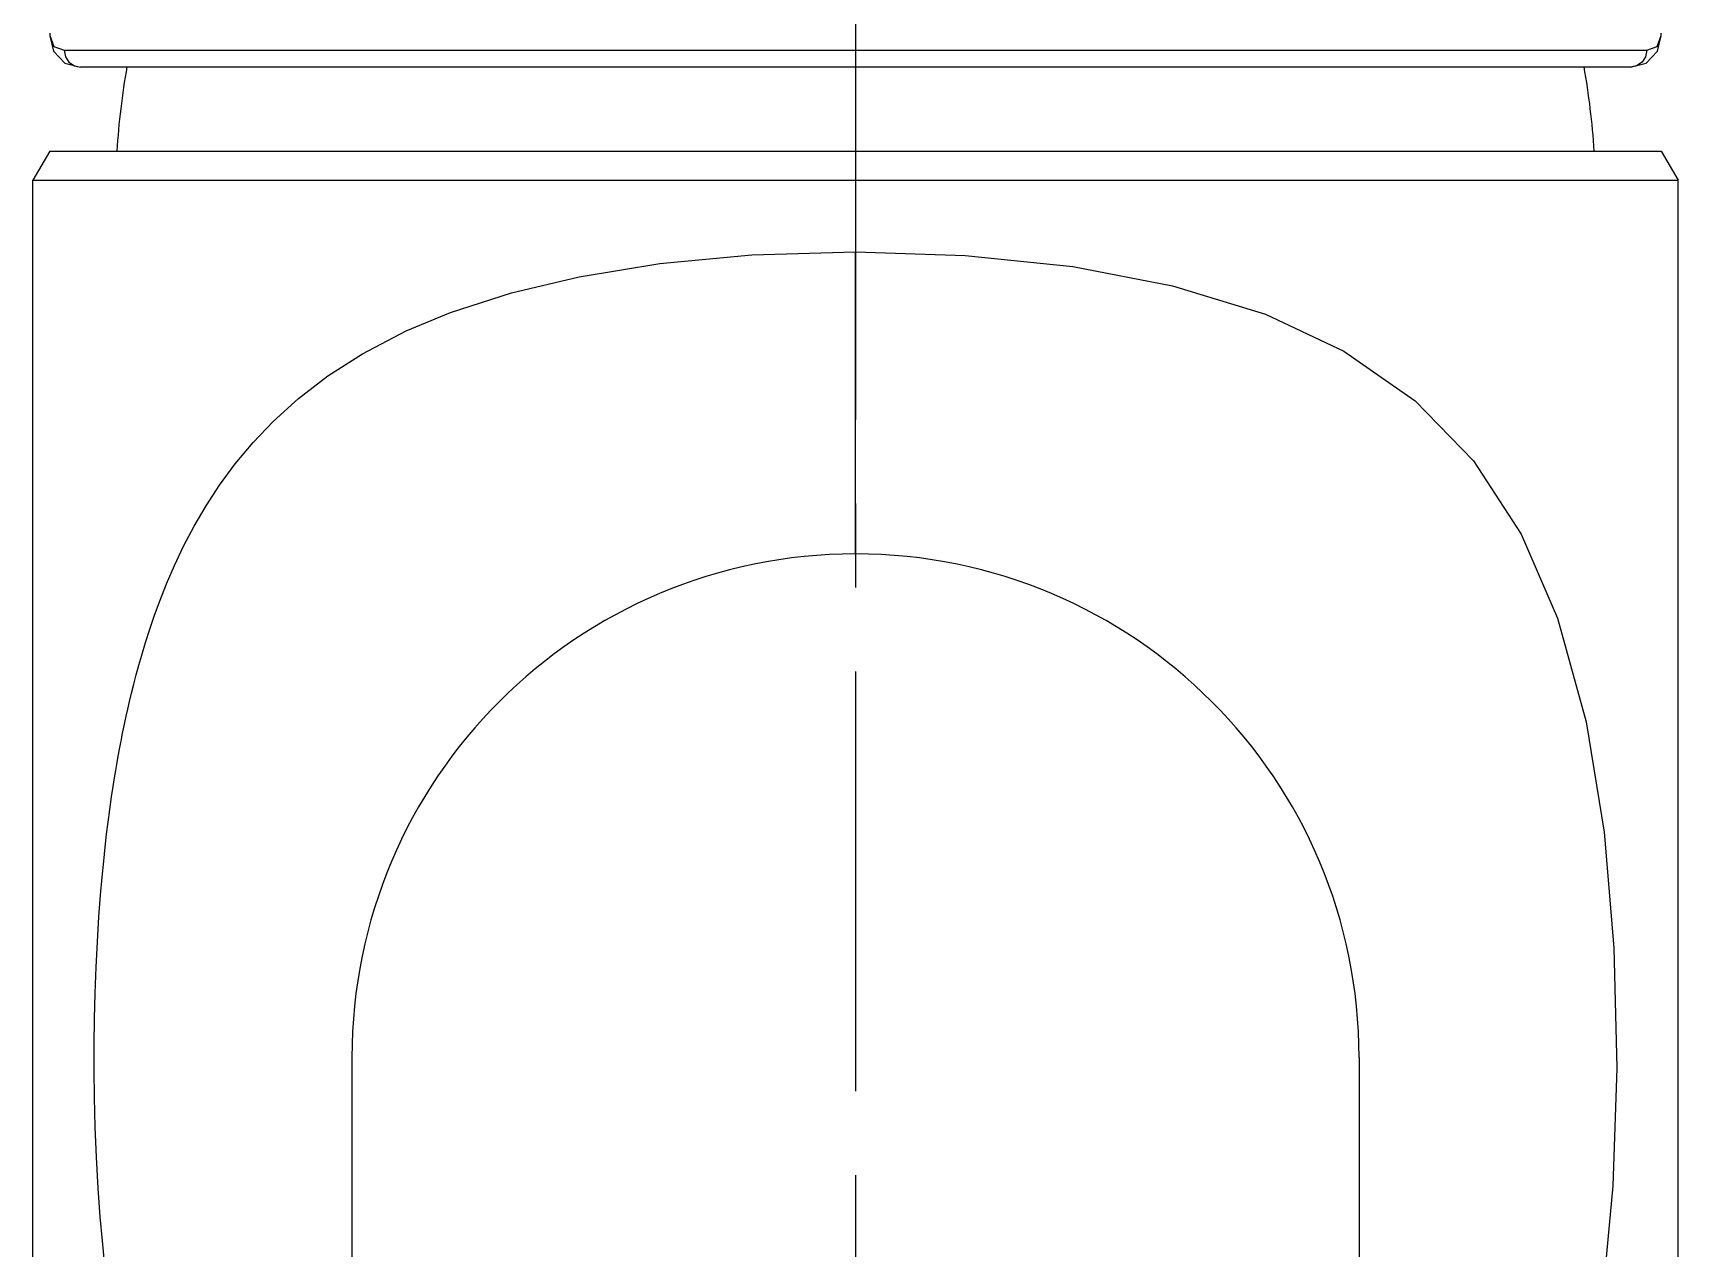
# Model space of a CAD drawing. Extents: x 0 to 790, y 0 to 579.
# Drawn here: x 134.7 to 183.7, y 340.69 to 376.88 of the extents above; entities that cross this region are included whole.
import ezdxf

# ---------------------------------------------------------------- set-up
doc = ezdxf.new("R2010")
doc.units = 0
doc.header["$LTSCALE"] = 10
doc.header["$MEASUREMENT"] = 0
doc.linetypes.add('CENTER', pattern=[2, 1.25, -0.25, 0.25, -0.25])
doc.layers.add('DEF_LAYER_ASSEM_MEMBER', color=7, linetype='CONTINUOUS')
doc.layers.add('DEFAULT_1', color=7, linetype='CENTER')

msp = doc.modelspace()

# ---------------------------------------------------------------- linework, layer by layer
at = {"layer": 'DEF_LAYER_ASSEM_MEMBER', "color": 7, "linetype": 'Continuous'}
for p, q in [((135.199, 376.874), (135.199, 376.871)), ((135.199, 376.871), (135.201, 376.792)), ((183.197, 376.791), (183.199, 376.871)), ((183.199, 376.871), (183.199, 376.874)), ((182.277, 375.863), (136.121, 375.863)), ((136.121, 375.863), (136.121, 375.863)), ((135.199, 373.363), (134.699, 372.497)), ((135.199, 373.363), (183.199, 373.363)), ((183.199, 373.363), (183.699, 372.497)), ((134.699, 249.729), (134.699, 372.497)), ((134.699, 372.497), (183.699, 372.497)), ((183.699, 251.415), (183.699, 372.497)), ((144.199, 346.363), (144.199, 336.458)), ((174.199, 346.363), (174.199, 335.817))]:
    msp.add_line(p, q, dxfattribs=at)
at = {"layer": 'DEF_LAYER_ASSEM_MEMBER', "color": 9, "linetype": 'Continuous'}
for p, q in [((135.199, 376.871), (135.201, 376.807)), ((183.197, 376.807), (183.199, 376.871)), ((135.63, 376.363), (182.768, 376.363)), ((159.199, 361.549), (159.199, 365.38)), ((159.199, 361.363), (159.199, 361.549))]:
    msp.add_line(p, q, dxfattribs=at)
for points in [[(135.201, 376.807), (135.321, 376.473), (135.63, 376.363)], [(135.63, 376.363), (135.667, 376.171), (135.774, 376.009), (135.933, 375.901), (136.121, 375.863)], [(182.768, 376.363), (182.731, 376.171), (182.624, 376.009), (182.465, 375.901), (182.277, 375.863)], [(182.768, 376.363), (183.077, 376.473), (183.197, 376.807)], [(136.832, 340.268), (136.769, 340.902), (136.707, 341.617), (136.646, 342.476), (136.595, 343.401), (136.558, 344.304), (136.536, 345.173), (136.527, 345.985), (136.527, 346.754), (136.536, 347.516), (136.554, 348.285), (136.582, 349.052), (136.62, 349.808), (136.666, 350.555), (136.715, 351.203), (136.761, 351.736), (136.807, 352.216), (136.852, 352.634), (136.895, 353.013), (136.939, 353.372), (136.989, 353.749), (137.043, 354.132), (137.089, 354.439), (137.13, 354.696), (137.165, 354.911), (137.196, 355.091), (137.228, 355.276), (137.269, 355.502), (137.306, 355.699), (137.333, 355.839), (137.36, 355.974), (137.397, 356.158), (137.436, 356.342), (137.477, 356.533), (137.522, 356.737), (137.575, 356.967), (137.635, 357.219), (137.701, 357.483), (137.773, 357.759), (137.851, 358.046), (137.939, 358.352), (138.052, 358.729), (138.18, 359.125), (138.323, 359.544), (138.487, 359.99), (138.679, 360.472), (138.917, 361.023), (139.189, 361.595), (139.5, 362.187), (139.856, 362.796), (140.26, 363.415), (140.727, 364.049), (141.257, 364.683), (141.851, 365.306), (142.606, 365.99), (143.483, 366.664), (144.512, 367.323), (145.821, 368.007), (147.137, 368.554), (148.951, 369.143), (150.965, 369.62), (153.373, 370.009), (156.113, 370.268), (159.199, 370.363)], [(159.199, 365.38), (159.199, 366.387), (159.199, 367.743), (159.199, 370.363)], [(159.199, 370.363), (162.469, 370.256), (165.669, 369.922), (168.645, 369.352), (171.407, 368.5), (173.744, 367.405), (175.87, 365.925), (177.604, 364.133), (179.023, 361.956), (180.109, 359.445), (180.957, 356.367), (181.495, 353.079), (181.788, 349.635), (181.872, 346.051), (181.756, 342.538), (181.456, 339.344), (180.952, 336.337), (180.18, 333.488), (179.18, 331.072), (177.876, 328.954)]]:
    msp.add_lwpolyline(points, dxfattribs=at)
at = {"layer": 'DEF_LAYER_ASSEM_MEMBER', "color": 7, "linetype": 'Continuous'}
for points in [[(135.201, 376.792), (135.309, 376.339), (135.651, 375.977), (136.121, 375.863)], [(182.277, 375.863), (182.746, 375.977), (183.088, 376.339), (183.197, 376.791)]]:
    msp.add_lwpolyline(points, dxfattribs=at)
for centre, radius, start, end in [((159.199, 372.002), 22.042, 169.8813, 176.4605), ((159.199, 372.002), 22.042, 3.5395, 10.1187), ((159.199, 346.363), 15, 90, 180), ((159.199, 346.363), 15, 359.9987, 179.9985)]:
    msp.add_arc(centre, radius, start, end, dxfattribs=at)
at = {"layer": 'DEFAULT_1', "color": 1, "linetype": 'CENTER'}
msp.add_line((159.199, 397.863), (159.199, 226.252), dxfattribs=at)

doc.saveas('drawing.dxf')
